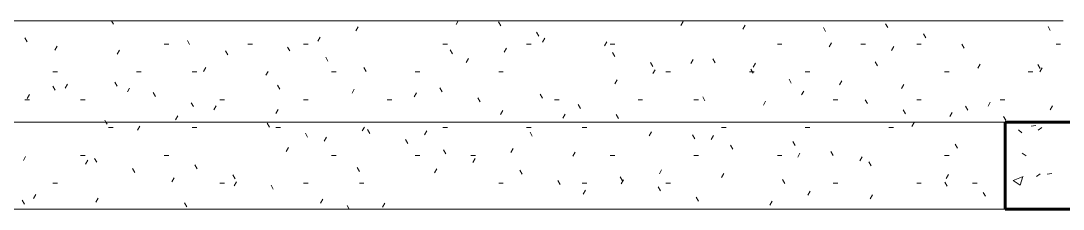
# Model space of a CAD drawing. Header units: inches. Extents: x -562 to 8953, y -6490 to -2066.
# Drawn here: x 1956.3 to 2100, y -4222.9 to -4196.9 of the extents above; entities that cross this region are included whole.
import ezdxf

# ---------------------------------------------------------------- set-up
doc = ezdxf.new("R2010")
doc.units = ezdxf.units.IN
doc.header["$MEASUREMENT"] = 0
doc.layers.add('A-WALL-PATT', color=111, linetype='Continuous', lineweight=18)
doc.layers.add('S-FNDN', color=32, linetype='Continuous', lineweight=18)

msp = doc.modelspace()

# ---------------------------------------------------------------- linework, layer by layer
at = {"layer": 'A-WALL-PATT', "linetype": 'Continuous', "lineweight": 9}
for p, q in [((1969.1, -4197.33), (1968.83, -4196.87)), ((2002.8, -4197.71), (2002.48, -4198.26)), ((2016.59, -4196.87), (2016.3, -4197.37)), ((2022.45, -4197.57), (2022.13, -4197.02)), ((2047.57, -4196.96), (2047.26, -4197.5)), ((2056.14, -4197.47), (2055.83, -4198.02)), ((2061.98, -4196.92), (2061.95, -4196.87)), ((2067.22, -4198.32), (2066.91, -4197.78)), ((2075.79, -4197.81), (2075.48, -4197.26)), ((2098.18, -4198.19), (2097.87, -4197.64)), ((1957.21, -4199.77), (1956.89, -4199.22)), ((1979.59, -4200.14), (1979.28, -4199.59)), ((1997.55, -4199.11), (1997.24, -4199.66)), ((2027.69, -4198.98), (2027.38, -4198.43)), ((2028.51, -4199.25), (2028.19, -4199.8)), ((2081.04, -4199.22), (2080.72, -4198.67)), ((1961.35, -4200.38), (1961.03, -4200.93)), ((1969.92, -4200.9), (1969.6, -4201.45)), ((1976.09, -4200.08), (1976.73, -4200.08)), ((1984.84, -4201.55), (1984.52, -4201)), ((1987.61, -4200.08), (1988.25, -4200.08)), ((1993.41, -4201.03), (1993.09, -4200.49)), ((1995.29, -4200.08), (1995.93, -4200.08)), ((2014.49, -4200.08), (2015.13, -4200.08)), ((2015.8, -4201.41), (2015.48, -4200.86)), ((2023.27, -4200.66), (2022.95, -4201.21)), ((2026.01, -4200.08), (2026.65, -4200.08)), ((2037.08, -4199.77), (2036.76, -4200.32)), ((2037.53, -4200.08), (2038.17, -4200.08)), ((2060.57, -4200.08), (2061.21, -4200.08)), ((2068.04, -4199.9), (2067.72, -4200.45)), ((2072.09, -4200.08), (2072.73, -4200.08)), ((2076.61, -4200.42), (2076.29, -4200.97)), ((2079.77, -4200.08), (2080.41, -4200.08)), ((2086.29, -4200.62), (2085.97, -4200.07)), ((2098.97, -4200.08), (2099.61, -4200.08)), ((1998.65, -4202.44), (1998.34, -4201.89)), ((2018.02, -4202.06), (2017.7, -4202.61)), ((2038.18, -4201.79), (2037.87, -4201.24)), ((2048.98, -4202.2), (2048.66, -4202.75)), ((2052, -4202.68), (2051.68, -4202.13)), ((1981.82, -4203.33), (1981.5, -4203.88)), ((1990.39, -4203.85), (1990.07, -4204.39)), ((2003.9, -4203.85), (2003.58, -4203.3)), ((2043.43, -4203.19), (2043.11, -4202.64)), ((2043.73, -4203.61), (2043.42, -4204.16)), ((2057.25, -4204.08), (2056.93, -4203.54)), ((2057.55, -4202.72), (2057.23, -4203.26)), ((2074.39, -4203.06), (2074.07, -4202.51)), ((2088.51, -4202.85), (2088.19, -4203.4)), ((2096.78, -4203.43), (2096.46, -4202.88)), ((2097.08, -4203.37), (2096.76, -4203.92)), ((1960.73, -4203.92), (1961.37, -4203.92)), ((1972.25, -4203.92), (1972.89, -4203.92)), ((1979.93, -4203.92), (1980.57, -4203.92)), ((1999.13, -4203.92), (1999.77, -4203.92)), ((2010.65, -4203.92), (2011.29, -4203.92)), ((2022.17, -4203.92), (2022.81, -4203.92)), ((2038.49, -4205.01), (2038.17, -4205.56)), ((2045.21, -4203.92), (2045.85, -4203.92)), ((2056.73, -4203.92), (2057.37, -4203.92)), ((2062.49, -4205.49), (2062.18, -4204.94)), ((2064.41, -4203.92), (2065.05, -4203.92)), ((2069.45, -4205.15), (2069.13, -4205.7)), ((2083.61, -4203.92), (2084.25, -4203.92)), ((2095.13, -4203.92), (2095.77, -4203.92)), ((1961.05, -4206.42), (1960.73, -4205.87)), ((1962.75, -4205.63), (1962.44, -4206.18)), ((1969.62, -4205.9), (1969.3, -4205.35)), ((1971.32, -4206.14), (1971.01, -4206.69)), ((1974.86, -4207.31), (1974.54, -4206.76)), ((1992, -4206.28), (1991.69, -4205.73)), ((2002.28, -4206.28), (2001.97, -4206.83)), ((2014.39, -4206.66), (2014.07, -4206.11)), ((2064.2, -4206.56), (2063.88, -4207.1)), ((2078.02, -4205.66), (2077.7, -4206.21)), ((1956.89, -4207.76), (1957.53, -4207.76)), ((1957.51, -4207.03), (1957.19, -4207.58)), ((1964.57, -4207.76), (1965.21, -4207.76)), ((1980.11, -4208.71), (1979.79, -4208.17)), ((1983.77, -4207.76), (1984.41, -4207.76)), ((1995.29, -4207.76), (1995.93, -4207.76)), ((2006.81, -4207.76), (2007.45, -4207.76)), ((2010.85, -4206.79), (2010.54, -4207.34)), ((2019.64, -4208.06), (2019.32, -4207.51)), ((2028.21, -4207.55), (2027.89, -4207)), ((2029.85, -4207.76), (2030.49, -4207.76)), ((2041.37, -4207.76), (2042.01, -4207.76)), ((2049.05, -4207.76), (2049.69, -4207.76)), ((2050.6, -4207.92), (2050.28, -4207.38)), ((2058.96, -4207.96), (2058.64, -4208.51)), ((2068.25, -4207.76), (2068.89, -4207.76)), ((2072.98, -4208.3), (2072.67, -4207.75)), ((2079.77, -4207.76), (2080.41, -4207.76)), ((2089.91, -4208.1), (2089.6, -4208.65)), ((2091.29, -4207.76), (2091.93, -4207.76)), ((1983.22, -4208.58), (1982.9, -4209.13)), ((1991.79, -4209.09), (1991.48, -4209.64)), ((2022.75, -4209.23), (2022.43, -4209.78)), ((2033.45, -4208.95), (2033.14, -4208.4)), ((2078.23, -4209.71), (2077.91, -4209.16)), ((2084.67, -4209.5), (2084.35, -4210.05)), ((2086.8, -4209.19), (2086.48, -4208.64)), ((2098.49, -4208.61), (2098.17, -4209.16)), ((1968.05, -4210.87), (1967.89, -4210.6)), ((1968.21, -4211.15), (1968.05, -4210.87)), ((1977.98, -4209.98), (1977.66, -4210.53)), ((1990.6, -4211.53), (1990.28, -4210.98)), ((2031.32, -4209.74), (2031, -4210.29)), ((2038.7, -4210.36), (2038.38, -4209.81)), ((2079.42, -4210.91), (2079.11, -4211.46)), ((2092.05, -4210.6), (2091.73, -4210.05)), ((1968.41, -4211.6), (1969.05, -4211.6)), ((1972.73, -4211.39), (1972.41, -4211.94)), ((1979.93, -4211.6), (1980.57, -4211.6)), ((1991.45, -4211.6), (1992.09, -4211.6)), ((1995.84, -4212.93), (1995.53, -4212.38)), ((2003.69, -4211.53), (2003.37, -4212.07)), ((2004.41, -4212.42), (2004.1, -4211.87)), ((2012.26, -4212.04), (2011.94, -4212.59)), ((2014.49, -4211.6), (2015.13, -4211.6)), ((2026.01, -4211.6), (2026.65, -4211.6)), ((2026.8, -4212.79), (2026.49, -4212.24)), ((2033.69, -4211.6), (2034.33, -4211.6)), ((2043.22, -4212.18), (2042.9, -4212.73)), ((2052.89, -4211.6), (2053.53, -4211.6)), ((2064.41, -4211.6), (2065.05, -4211.6)), ((2075.93, -4211.6), (2076.57, -4211.6)), ((2093.81, -4211.91), (2094.27, -4212.34)), ((2095.55, -4211.39), (2096.18, -4211.31)), ((2096.53, -4211.97), (2097.03, -4211.58)), ((1998.44, -4212.93), (1998.13, -4213.48)), ((2009.66, -4213.82), (2009.34, -4213.27)), ((2049.19, -4213.17), (2048.87, -4212.62)), ((2051.79, -4212.69), (2051.47, -4213.24)), ((2063.01, -4214.06), (2062.69, -4213.51)), ((2085.39, -4214.44), (2085.08, -4213.89)), ((1993.2, -4214.34), (1992.88, -4214.89)), ((2014.91, -4215.23), (2014.59, -4214.68)), ((2024.16, -4214.47), (2023.84, -4215.02)), ((2032.73, -4214.99), (2032.41, -4215.54)), ((2054.44, -4214.58), (2054.12, -4214.03)), ((2063.69, -4215.13), (2063.37, -4215.68)), ((2068.25, -4215.47), (2067.94, -4214.92)), ((2094.31, -4215.15), (2094.84, -4215.49)), ((1956.99, -4215.6), (1956.68, -4216.15)), ((1964.57, -4215.44), (1965.21, -4215.44)), ((1965.56, -4216.12), (1965.25, -4216.67)), ((1966.81, -4216.39), (1966.49, -4215.85)), ((1976.09, -4215.44), (1976.73, -4215.44)), ((1980.62, -4217.29), (1980.3, -4216.74)), ((1999.13, -4215.44), (1999.77, -4215.44)), ((2010.65, -4215.44), (2011.29, -4215.44)), ((2018.33, -4215.44), (2018.97, -4215.44)), ((2018.91, -4215.88), (2018.59, -4216.43)), ((2037.53, -4215.44), (2038.17, -4215.44)), ((2049.05, -4215.44), (2049.69, -4215.44)), ((2060.57, -4215.44), (2061.21, -4215.44)), ((2072.26, -4215.64), (2071.94, -4216.19)), ((2073.5, -4216.87), (2073.18, -4216.32)), ((2083.61, -4215.44), (2084.25, -4215.44)), ((1972.05, -4217.8), (1971.73, -4217.25)), ((1985.87, -4218.69), (1985.55, -4218.14)), ((2003.01, -4217.66), (2002.69, -4217.11)), ((2013.67, -4217.29), (2013.35, -4217.83)), ((2025.4, -4218.04), (2025.08, -4217.49)), ((2044.62, -4217.42), (2044.31, -4217.97)), ((2053.2, -4217.94), (2052.88, -4218.49)), ((2084.15, -4218.08), (2083.84, -4218.62)), ((2096.3, -4218.36), (2096.8, -4217.97)), ((2097.77, -4218.01), (2098.4, -4217.93)), ((1960.73, -4219.28), (1961.37, -4219.28)), ((1977.46, -4218.55), (1977.14, -4219.1)), ((1983.77, -4219.28), (1984.41, -4219.28)), ((1986.03, -4219.07), (1985.72, -4219.62)), ((1991.11, -4220.1), (1990.8, -4219.55)), ((1995.29, -4219.28), (1995.93, -4219.28)), ((2002.97, -4219.28), (2003.61, -4219.28)), ((2022.17, -4219.28), (2022.81, -4219.28)), ((2030.64, -4219.44), (2030.33, -4218.9)), ((2033.69, -4219.28), (2034.33, -4219.28)), ((2039.21, -4218.93), (2038.9, -4218.38)), ((2039.38, -4218.83), (2039.06, -4219.38)), ((2045.21, -4219.28), (2045.85, -4219.28)), ((2061.6, -4219.31), (2061.28, -4218.76)), ((2068.25, -4219.28), (2068.89, -4219.28)), ((2079.77, -4219.28), (2080.41, -4219.28)), ((2083.99, -4219.68), (2083.67, -4219.13)), ((2087.45, -4219.28), (2088.09, -4219.28)), ((2093.07, -4218.89), (2094.42, -4218.37)), ((2093.07, -4218.89), (2094.03, -4219.53)), ((2094.02, -4219.53), (2094.41, -4218.37)), ((1958.4, -4220.85), (1958.08, -4221.4)), ((2034.13, -4220.23), (2033.82, -4220.78)), ((2044.46, -4220.34), (2044.14, -4219.79)), ((2065.09, -4220.37), (2064.77, -4220.92)), ((2073.66, -4220.89), (2073.35, -4221.44)), ((2089.23, -4221.09), (2088.92, -4220.54)), ((1956.83, -4222.15), (1956.51, -4221.61)), ((1966.97, -4221.36), (1966.65, -4221.91)), ((1979.22, -4222.53), (1978.9, -4221.98)), ((1997.93, -4221.5), (1997.61, -4222.05)), ((2001.58, -4222.87), (2001.29, -4222.36)), ((2006.5, -4222.02), (2006.18, -4222.57)), ((2049.7, -4221.74), (2049.39, -4221.19)), ((2059.85, -4221.78), (2059.53, -4222.33))]:
    msp.add_line(p, q, dxfattribs=at)
at = {"layer": 'S-FNDN'}
for p, q in [((2099.95, -4196.87), (1752.95, -4196.87)), ((2091.95, -4210.87), (1760.95, -4210.87)), ((1760.95, -4222.87), (2091.95, -4222.87))]:
    msp.add_line(p, q, dxfattribs=at)
at = {"layer": 'S-FNDN', "lineweight": 60}
for p, q in [((2091.95, -4210.87), (2091.95, -4222.87)), ((2115.95, -4210.87), (2091.95, -4210.87)), ((2091.95, -4222.87), (2115.95, -4222.87))]:
    msp.add_line(p, q, dxfattribs=at)

doc.saveas('drawing.dxf')
